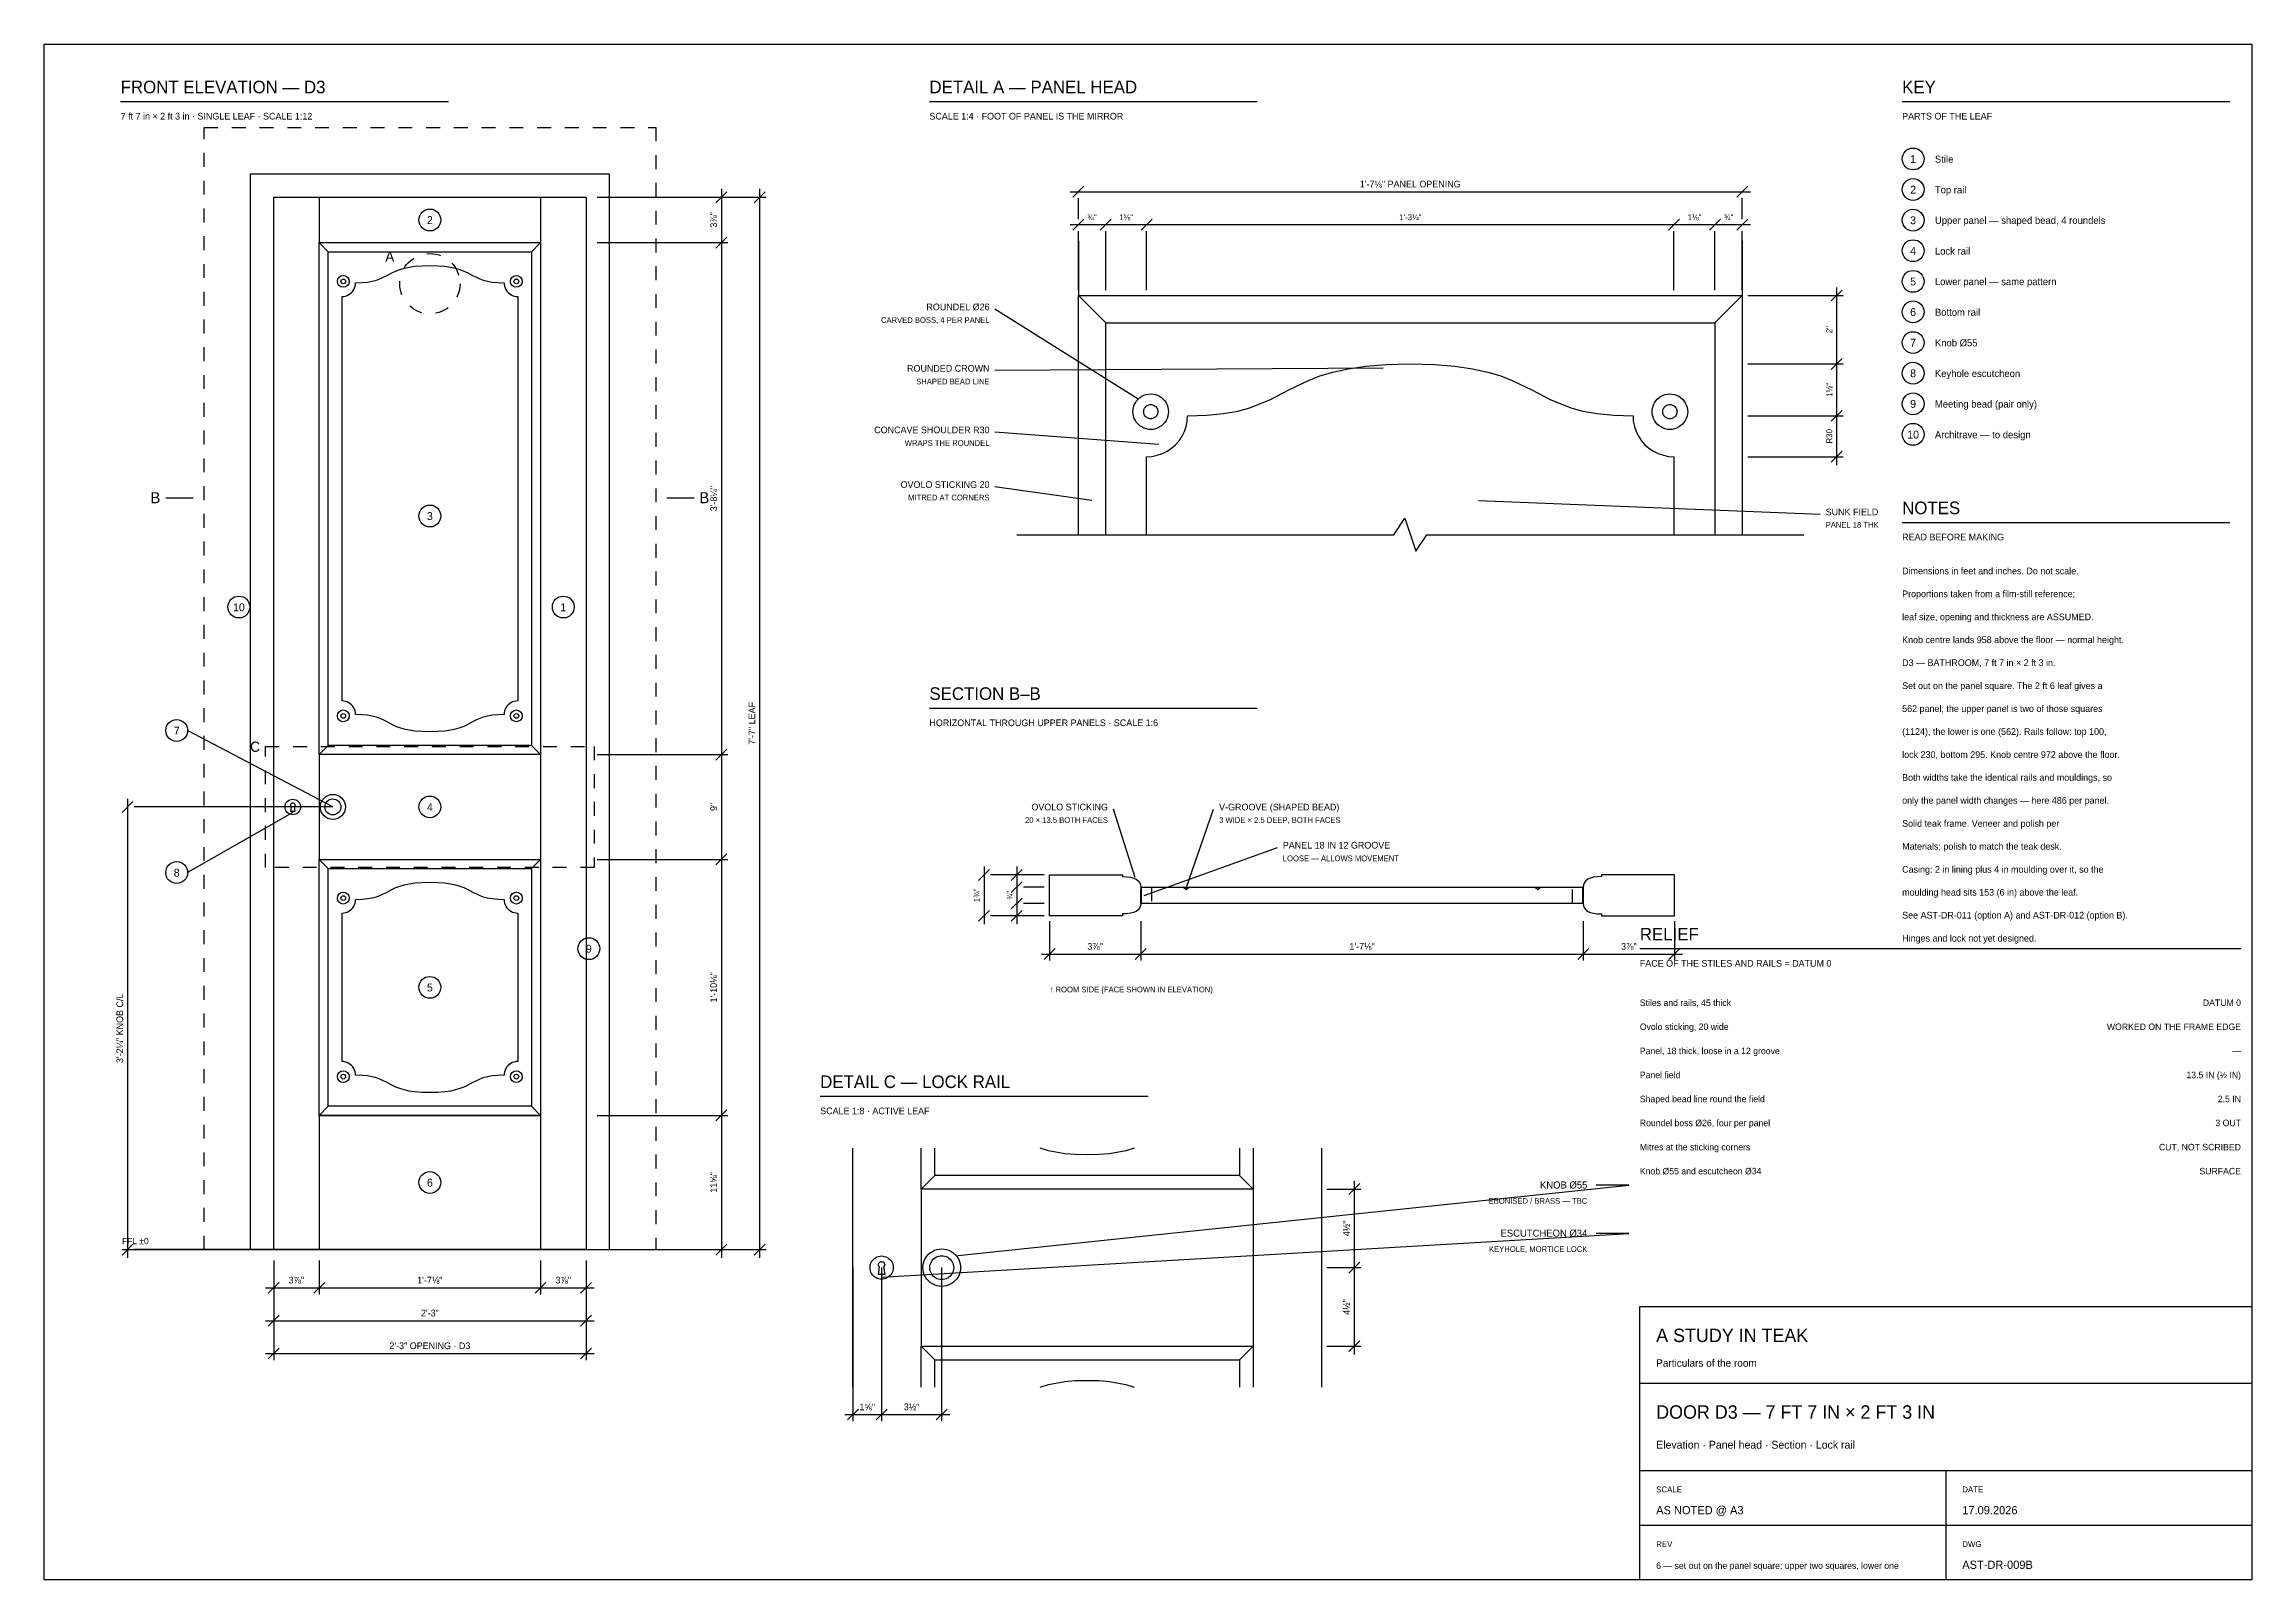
# Model space of a CAD drawing. Header units: inches. Extents: x 0.3 to 16.2, y 0.3 to 11.4.
import ezdxf
from ezdxf.enums import TextEntityAlignment as Align

# ---------------------------------------------------------------- set-up
doc = ezdxf.new("R2010")
doc.units = ezdxf.units.IN
doc.header["$LTSCALE"] = 0.009843
doc.header["$MEASUREMENT"] = 0
doc.linetypes.add('DASHED', pattern=[0.6, 0.5, -0.1])
for name, color, linetype in [('DIMENSIONS', 1, 'Continuous'), ('GEOMETRY', 7, 'Continuous'), ('TEXT', 7, 'Continuous')]:
    doc.layers.add(name, color=color, linetype=linetype)

msp = doc.modelspace()

# ---------------------------------------------------------------- linework, layer by layer
at = {"layer": 'DIMENSIONS'}
for p, q in [((7.726, 10.276), (7.805, 10.354)), ((12.51, 10.276), (12.589, 10.354)), ((4.298, 10.276), (5.241, 10.276)), ((4.298, 10.276), (5.517, 10.276)), ((5.154, 10.236), (5.233, 10.315)), ((5.194, 10.335), (5.194, 2.635)), ((5.43, 10.236), (5.509, 10.315)), ((5.469, 10.335), (5.469, 2.635)), ((7.707, 10.315), (12.608, 10.315)), ((7.766, 10.118), (7.766, 10.268)), ((12.549, 10.118), (12.549, 10.268)), ((7.707, 10.079), (12.608, 10.079)), ((7.726, 10.039), (7.805, 10.118)), ((7.766, 9.606), (7.766, 10.031)), ((7.923, 10.039), (8.002, 10.118)), ((7.963, 9.606), (7.963, 10.031)), ((8.219, 10.039), (8.297, 10.118)), ((8.258, 9.606), (8.258, 10.031)), ((12.018, 10.039), (12.096, 10.118)), ((12.057, 9.606), (12.057, 10.031)), ((12.313, 10.039), (12.392, 10.118)), ((12.352, 9.606), (12.352, 10.031)), ((12.51, 10.039), (12.589, 10.118)), ((12.549, 9.606), (12.549, 10.031)), ((4.298, 9.948), (5.241, 9.948)), ((5.154, 9.908), (5.233, 9.987)), ((12.589, 9.567), (13.276, 9.567)), ((13.189, 9.528), (13.268, 9.606)), ((13.228, 9.626), (13.228, 8.346)), ((12.589, 9.075), (13.276, 9.075)), ((13.189, 9.035), (13.268, 9.114)), ((12.589, 8.701), (13.276, 8.701)), ((13.189, 8.661), (13.268, 8.74)), ((13.189, 8.366), (13.268, 8.445)), ((12.589, 8.406), (13.276, 8.406)), ((4.298, 6.26), (5.241, 6.26)), ((5.154, 6.22), (5.233, 6.299)), ((0.876, 5.843), (0.955, 5.922)), ((0.915, 5.942), (0.915, 2.635)), ((2.395, 5.883), (0.963, 5.883)), ((4.298, 5.505), (5.241, 5.505)), ((5.154, 5.466), (5.233, 5.544)), ((7.047, 5.354), (7.126, 5.433)), ((7.087, 5.453), (7.087, 5.039)), ((7.283, 5.354), (7.362, 5.433)), ((7.323, 5.453), (7.323, 5.039)), ((7.52, 5.394), (7.134, 5.394)), ((7.283, 5.266), (7.362, 5.344)), ((7.52, 5.394), (7.37, 5.394)), ((7.52, 5.305), (7.37, 5.305)), ((7.047, 5.059), (7.126, 5.138)), ((7.52, 5.098), (7.134, 5.098)), ((7.283, 5.148), (7.362, 5.226)), ((7.283, 5.059), (7.362, 5.138)), ((7.52, 5.187), (7.37, 5.187)), ((7.52, 5.098), (7.37, 5.098)), ((7.559, 5.059), (7.559, 4.776)), ((8.215, 5.059), (8.215, 4.776)), ((11.404, 5.059), (11.404, 4.776)), ((12.06, 5.059), (12.06, 4.776)), ((7.5, 4.823), (12.119, 4.823)), ((7.52, 4.783), (7.598, 4.862)), ((8.176, 4.783), (8.255, 4.862)), ((11.365, 4.783), (11.444, 4.862)), ((12.021, 4.783), (12.1, 4.862)), ((4.298, 3.661), (5.241, 3.661)), ((5.154, 3.622), (5.233, 3.701)), ((9.754, 3.189), (9.754, 1.939)), ((9.557, 3.13), (9.801, 3.13)), ((9.715, 3.091), (9.793, 3.169)), ((0.876, 2.654), (0.955, 2.733)), ((5.154, 2.654), (5.233, 2.733)), ((5.43, 2.654), (5.509, 2.733)), ((2.395, 2.694), (0.963, 2.694)), ((1.969, 2.615), (1.969, 2.371)), ((1.969, 2.615), (1.969, 2.135)), ((1.969, 2.615), (1.969, 1.898)), ((2.296, 2.615), (2.296, 2.371)), ((3.891, 2.615), (3.891, 2.371)), ((4.219, 2.615), (4.219, 2.371)), ((4.219, 2.615), (4.219, 2.135)), ((4.219, 2.615), (4.219, 1.898)), ((4.298, 2.694), (5.241, 2.694)), ((4.298, 2.694), (5.517, 2.694)), ((6.142, 2.564), (6.142, 1.459)), ((6.348, 2.564), (6.348, 1.459)), ((6.781, 2.564), (6.781, 1.459)), ((9.557, 2.564), (9.801, 2.564)), ((9.715, 2.524), (9.793, 2.603)), ((1.909, 2.418), (4.278, 2.418)), ((1.929, 2.379), (2.008, 2.457)), ((2.257, 2.379), (2.336, 2.457)), ((3.852, 2.379), (3.93, 2.457)), ((4.18, 2.379), (4.259, 2.457)), ((1.909, 2.182), (4.278, 2.182)), ((1.929, 2.143), (2.008, 2.221)), ((4.18, 2.143), (4.259, 2.221)), ((1.909, 1.946), (4.278, 1.946)), ((1.929, 1.906), (2.008, 1.985)), ((4.18, 1.906), (4.259, 1.985)), ((9.557, 1.998), (9.801, 1.998)), ((9.715, 1.959), (9.793, 2.037)), ((6.083, 1.506), (6.841, 1.506)), ((6.102, 1.467), (6.181, 1.545)), ((6.309, 1.467), (6.388, 1.545)), ((6.742, 1.467), (6.821, 1.545))]:
    msp.add_line(p, q, dxfattribs=at)
at = {"layer": 'GEOMETRY'}
for p, q in [((0.866, 10.965), (3.228, 10.965)), ((6.693, 10.965), (9.055, 10.965)), ((13.701, 10.965), (16.063, 10.965)), ((2.297, 10.276), (2.297, 9.948)), ((3.891, 10.276), (3.891, 9.948)), ((2.297, 9.948), (3.891, 9.948)), ((2.297, 9.948), (2.362, 9.882)), ((3.891, 9.948), (3.825, 9.882)), ((8.198, 8.82), (7.165, 9.469)), ((9.961, 9.045), (7.165, 9.026)), ((8.346, 8.494), (7.165, 8.583)), ((7.864, 8.091), (7.165, 8.189)), ((1.191, 8.11), (1.388, 8.11)), ((4.8, 8.11), (4.997, 8.11)), ((10.65, 8.091), (13.11, 7.992)), ((13.701, 7.933), (16.063, 7.933)), ((6.693, 6.594), (9.055, 6.594)), ((2.395, 5.883), (1.348, 6.434)), ((2.297, 6.26), (2.362, 6.325)), ((2.297, 6.26), (2.297, 5.505)), ((3.891, 6.26), (3.825, 6.325)), ((3.891, 6.26), (3.891, 5.505)), ((2.106, 5.843), (1.348, 5.41)), ((8.176, 5.374), (8.019, 5.866)), ((8.543, 5.298), (8.74, 5.866)), ((8.241, 5.246), (9.2, 5.591)), ((2.297, 5.505), (2.362, 5.44)), ((3.891, 5.505), (3.825, 5.44)), ((11.811, 4.862), (16.142, 4.862)), ((2.297, 3.661), (2.362, 3.727)), ((2.297, 3.661), (3.891, 3.661)), ((2.297, 3.661), (2.297, 2.694)), ((3.891, 3.661), (3.825, 3.727)), ((3.891, 3.661), (3.891, 2.694)), ((5.906, 3.799), (8.268, 3.799)), ((0.876, 2.694), (5.312, 2.694)), ((11.811, 1.732), (16.22, 1.732)), ((11.811, 1.102), (16.22, 1.102)), ((14.016, 1.102), (14.016, 0.315)), ((11.811, 0.709), (16.22, 0.709))]:
    msp.add_line(p, q, dxfattribs=at)
for points in [[(0.315, 11.378), (16.22, 11.378), (16.22, 0.315), (0.315, 0.315), (0.315, 11.378)], [(1.801, 2.694), (1.801, 10.443), (4.386, 10.443), (4.386, 2.694)], [(1.969, 10.276), (4.219, 10.276), (4.219, 2.694), (1.969, 2.694), (1.969, 10.276)], [(2.297, 9.948), (3.891, 9.948), (3.891, 6.26), (2.297, 6.26), (2.297, 9.948)], [(2.362, 9.882), (3.825, 9.882), (3.825, 6.325), (2.362, 6.325), (2.362, 9.882)], [(7.766, 9.961), (7.766, 9.567)], [(12.549, 9.961), (12.549, 9.567)], [(2.461, 6.647), (2.461, 9.56)], [(3.727, 9.56), (3.727, 6.647)], [(7.766, 9.567), (12.549, 9.567), (12.549, 7.844)], [(7.766, 7.844), (7.766, 9.567)], [(7.766, 9.567), (7.963, 9.37)], [(12.549, 9.567), (12.352, 9.37)], [(7.963, 9.37), (12.352, 9.37), (12.352, 7.844)], [(7.963, 7.844), (7.963, 9.37)], [(8.258, 7.844), (8.258, 8.406), (8.296, 8.408), (8.334, 8.416), (8.371, 8.428), (8.406, 8.445), (8.438, 8.467), (8.467, 8.492), (8.492, 8.521), (8.514, 8.553), (8.531, 8.588), (8.543, 8.624), (8.551, 8.662), (8.553, 8.701), (8.692, 8.705), (8.812, 8.717), (8.914, 8.735), (9.002, 8.759), (9.151, 8.819), (9.283, 8.888), (9.424, 8.956), (9.506, 8.988), (9.6, 9.016), (9.709, 9.04), (9.836, 9.059), (9.984, 9.071), (10.157, 9.075), (10.331, 9.071), (10.479, 9.059), (10.606, 9.04), (10.715, 9.016), (10.809, 8.988), (10.891, 8.956), (11.032, 8.888), (11.164, 8.819), (11.313, 8.759), (11.401, 8.735), (11.503, 8.717), (11.623, 8.705), (11.762, 8.701), (11.764, 8.662), (11.772, 8.624), (11.784, 8.588), (11.801, 8.553), (11.823, 8.521), (11.848, 8.492), (11.877, 8.467), (11.909, 8.445), (11.944, 8.428), (11.981, 8.416), (12.018, 8.408), (12.057, 8.406), (12.057, 7.844)], [(8.415, 8.73), (8.414, 8.714), (8.411, 8.697), (8.406, 8.681), (8.398, 8.666), (8.389, 8.652), (8.378, 8.64), (8.365, 8.629), (8.351, 8.62), (8.336, 8.612), (8.321, 8.607), (8.304, 8.603), (8.287, 8.602), (8.271, 8.603), (8.254, 8.607), (8.238, 8.612), (8.223, 8.62), (8.209, 8.629), (8.197, 8.64), (8.186, 8.652), (8.177, 8.666), (8.169, 8.681), (8.164, 8.697), (8.161, 8.714), (8.159, 8.73), (8.161, 8.747), (8.164, 8.763), (8.169, 8.779), (8.177, 8.794), (8.186, 8.808), (8.197, 8.821), (8.209, 8.832), (8.223, 8.841), (8.238, 8.849), (8.254, 8.854), (8.271, 8.857), (8.287, 8.858), (8.304, 8.857), (8.321, 8.854), (8.336, 8.849), (8.351, 8.841), (8.365, 8.832), (8.378, 8.821), (8.389, 8.808), (8.398, 8.794), (8.406, 8.779), (8.411, 8.763), (8.414, 8.747), (8.415, 8.73)], [(8.339, 8.73), (8.338, 8.724), (8.337, 8.717), (8.335, 8.711), (8.332, 8.705), (8.328, 8.699), (8.324, 8.694), (8.319, 8.69), (8.313, 8.686), (8.307, 8.683), (8.301, 8.681), (8.294, 8.68), (8.287, 8.679), (8.281, 8.68), (8.274, 8.681), (8.268, 8.683), (8.262, 8.686), (8.256, 8.69), (8.251, 8.694), (8.247, 8.699), (8.243, 8.705), (8.24, 8.711), (8.238, 8.717), (8.237, 8.724), (8.236, 8.73), (8.237, 8.737), (8.238, 8.744), (8.24, 8.75), (8.243, 8.756), (8.247, 8.761), (8.251, 8.767), (8.256, 8.771), (8.262, 8.775), (8.268, 8.778), (8.274, 8.78), (8.281, 8.781), (8.287, 8.781), (8.294, 8.781), (8.301, 8.78), (8.307, 8.778), (8.313, 8.775), (8.319, 8.771), (8.324, 8.767), (8.328, 8.761), (8.332, 8.756), (8.335, 8.75), (8.337, 8.744), (8.338, 8.737), (8.339, 8.73)], [(12.156, 8.73), (12.154, 8.714), (12.151, 8.697), (12.146, 8.681), (12.138, 8.666), (12.129, 8.652), (12.118, 8.64), (12.105, 8.629), (12.092, 8.62), (12.076, 8.612), (12.061, 8.607), (12.044, 8.603), (12.028, 8.602), (12.011, 8.603), (11.994, 8.607), (11.979, 8.612), (11.964, 8.62), (11.95, 8.629), (11.937, 8.64), (11.926, 8.652), (11.917, 8.666), (11.909, 8.681), (11.904, 8.697), (11.901, 8.714), (11.9, 8.73), (11.901, 8.747), (11.904, 8.763), (11.909, 8.779), (11.917, 8.794), (11.926, 8.808), (11.937, 8.821), (11.95, 8.832), (11.964, 8.841), (11.979, 8.849), (11.994, 8.854), (12.011, 8.857), (12.028, 8.858), (12.044, 8.857), (12.061, 8.854), (12.076, 8.849), (12.092, 8.841), (12.105, 8.832), (12.118, 8.821), (12.129, 8.808), (12.138, 8.794), (12.146, 8.779), (12.151, 8.763), (12.154, 8.747), (12.156, 8.73)], [(12.079, 8.73), (12.078, 8.724), (12.077, 8.717), (12.075, 8.711), (12.072, 8.705), (12.068, 8.699), (12.064, 8.694), (12.059, 8.69), (12.053, 8.686), (12.047, 8.683), (12.041, 8.681), (12.034, 8.68), (12.028, 8.679), (12.021, 8.68), (12.014, 8.681), (12.008, 8.683), (12.002, 8.686), (11.996, 8.69), (11.991, 8.694), (11.987, 8.699), (11.983, 8.705), (11.98, 8.711), (11.978, 8.717), (11.977, 8.724), (11.976, 8.73), (11.977, 8.737), (11.978, 8.744), (11.98, 8.75), (11.983, 8.756), (11.987, 8.761), (11.991, 8.767), (11.996, 8.771), (12.002, 8.775), (12.008, 8.778), (12.014, 8.78), (12.021, 8.781), (12.028, 8.781), (12.034, 8.781), (12.041, 8.78), (12.047, 8.778), (12.053, 8.775), (12.059, 8.771), (12.064, 8.767), (12.068, 8.761), (12.072, 8.756), (12.075, 8.75), (12.077, 8.744), (12.078, 8.737), (12.079, 8.73)], [(7.323, 7.844), (10.039, 7.844), (10.118, 7.963), (10.197, 7.726), (10.276, 7.844), (12.992, 7.844)], [(2.116, 5.886), (2.121, 5.85), (2.092, 5.85), (2.096, 5.886)], [(2.297, 5.505), (3.891, 5.505), (3.891, 3.661), (2.297, 3.661), (2.297, 5.505)], [(2.362, 5.44), (3.825, 5.44), (3.825, 3.727), (2.362, 3.727), (2.362, 5.44)], [(7.559, 5.394), (8.084, 5.394), (8.084, 5.381)], [(8.084, 5.112), (8.084, 5.098), (7.559, 5.098), (7.559, 5.394)], [(8.215, 5.305), (8.215, 5.187)], [(8.222, 5.305), (11.398, 5.305), (11.398, 5.187), (8.222, 5.187), (8.222, 5.305)], [(8.524, 5.305), (8.543, 5.289), (8.563, 5.305)], [(11.056, 5.305), (11.076, 5.289), (11.096, 5.305)], [(11.404, 5.305), (11.404, 5.187)], [(12.06, 5.394), (11.535, 5.394), (11.535, 5.381)], [(11.535, 5.112), (11.535, 5.098), (12.06, 5.098), (12.06, 5.394)], [(2.461, 4.049), (2.461, 5.118)], [(3.727, 5.118), (3.727, 4.049)], [(6.142, 1.703), (6.142, 3.425)], [(9.026, 3.425), (9.026, 3.13), (6.634, 3.13), (6.634, 3.425)], [(8.927, 3.425), (8.927, 3.228), (6.732, 3.228), (6.732, 3.425)], [(8.167, 3.425), (8.108, 3.405), (7.991, 3.384), (7.916, 3.378), (7.83, 3.376), (7.743, 3.378), (7.669, 3.384), (7.551, 3.405), (7.492, 3.425)], [(9.518, 3.425), (9.518, 1.703)], [(6.634, 3.13), (6.732, 3.228)], [(9.026, 3.13), (8.927, 3.228)], [(6.634, 3.13), (6.634, 1.998)], [(6.897, 2.652), (11.732, 3.157), (11.496, 3.157)], [(9.026, 3.13), (9.026, 1.998)], [(6.348, 2.495), (11.732, 2.811), (11.496, 2.811)], [(6.432, 2.564), (6.431, 2.553), (6.429, 2.542), (6.426, 2.532), (6.421, 2.522), (6.415, 2.513), (6.408, 2.505), (6.399, 2.498), (6.39, 2.492), (6.38, 2.487), (6.37, 2.483), (6.359, 2.481), (6.348, 2.48), (6.337, 2.481), (6.327, 2.483), (6.316, 2.487), (6.307, 2.492), (6.297, 2.498), (6.289, 2.505), (6.282, 2.513), (6.276, 2.522), (6.271, 2.532), (6.268, 2.542), (6.265, 2.553), (6.265, 2.564), (6.265, 2.575), (6.268, 2.586), (6.271, 2.596), (6.276, 2.606), (6.282, 2.615), (6.289, 2.623), (6.297, 2.63), (6.307, 2.636), (6.316, 2.641), (6.327, 2.645), (6.337, 2.647), (6.348, 2.648), (6.359, 2.647), (6.37, 2.645), (6.38, 2.641), (6.39, 2.636), (6.399, 2.63), (6.408, 2.623), (6.415, 2.615), (6.421, 2.606), (6.426, 2.596), (6.429, 2.586), (6.431, 2.575), (6.432, 2.564)], [(6.334, 2.569), (6.332, 2.571), (6.33, 2.573), (6.329, 2.575), (6.328, 2.578), (6.327, 2.58), (6.326, 2.583), (6.326, 2.585), (6.326, 2.588), (6.327, 2.591), (6.328, 2.593), (6.329, 2.596), (6.33, 2.598), (6.332, 2.6), (6.334, 2.602), (6.336, 2.604), (6.338, 2.605), (6.341, 2.606), (6.343, 2.607), (6.346, 2.607), (6.348, 2.608), (6.351, 2.607), (6.354, 2.607), (6.356, 2.606), (6.359, 2.605), (6.361, 2.604), (6.363, 2.602), (6.365, 2.6), (6.367, 2.598), (6.368, 2.596), (6.369, 2.593), (6.37, 2.591), (6.37, 2.588), (6.371, 2.585), (6.37, 2.583), (6.37, 2.58), (6.369, 2.578), (6.368, 2.575), (6.367, 2.573), (6.365, 2.571), (6.363, 2.569), (6.371, 2.515), (6.326, 2.515), (6.334, 2.569)], [(6.917, 2.564), (6.916, 2.546), (6.912, 2.529), (6.907, 2.512), (6.899, 2.496), (6.889, 2.482), (6.877, 2.468), (6.864, 2.457), (6.849, 2.447), (6.833, 2.439), (6.817, 2.433), (6.799, 2.43), (6.781, 2.429), (6.764, 2.43), (6.746, 2.433), (6.73, 2.439), (6.714, 2.447), (6.699, 2.457), (6.686, 2.468), (6.674, 2.482), (6.664, 2.496), (6.656, 2.512), (6.651, 2.529), (6.647, 2.546), (6.646, 2.564), (6.647, 2.582), (6.651, 2.599), (6.656, 2.616), (6.664, 2.632), (6.674, 2.646), (6.686, 2.66), (6.699, 2.671), (6.714, 2.681), (6.73, 2.689), (6.746, 2.695), (6.764, 2.698), (6.781, 2.699), (6.799, 2.698), (6.817, 2.695), (6.833, 2.689), (6.849, 2.681), (6.864, 2.671), (6.877, 2.66), (6.889, 2.646), (6.899, 2.632), (6.907, 2.616), (6.912, 2.599), (6.916, 2.582), (6.917, 2.564)], [(6.868, 2.564), (6.867, 2.553), (6.865, 2.542), (6.861, 2.531), (6.856, 2.521), (6.85, 2.512), (6.842, 2.503), (6.834, 2.496), (6.825, 2.489), (6.814, 2.484), (6.804, 2.481), (6.793, 2.479), (6.781, 2.478), (6.77, 2.479), (6.759, 2.481), (6.749, 2.484), (6.738, 2.489), (6.729, 2.496), (6.721, 2.503), (6.713, 2.512), (6.707, 2.521), (6.702, 2.531), (6.698, 2.542), (6.696, 2.553), (6.695, 2.564), (6.696, 2.575), (6.698, 2.586), (6.702, 2.597), (6.707, 2.607), (6.713, 2.616), (6.721, 2.625), (6.729, 2.632), (6.738, 2.639), (6.749, 2.644), (6.759, 2.647), (6.77, 2.649), (6.781, 2.65), (6.793, 2.649), (6.804, 2.647), (6.814, 2.644), (6.825, 2.639), (6.834, 2.632), (6.842, 2.625), (6.85, 2.616), (6.856, 2.607), (6.861, 2.597), (6.865, 2.586), (6.867, 2.575), (6.868, 2.564)], [(11.811, 2.283), (16.22, 2.283), (16.22, 0.315), (11.811, 0.315), (11.811, 2.283)], [(6.634, 1.998), (9.026, 1.998), (9.026, 1.703)], [(6.634, 1.703), (6.634, 1.998)], [(6.634, 1.998), (6.732, 1.9)], [(9.026, 1.998), (8.927, 1.9)], [(6.732, 1.9), (8.927, 1.9), (8.927, 1.703)], [(6.732, 1.703), (6.732, 1.9)], [(7.492, 1.703), (7.551, 1.723), (7.669, 1.744), (7.743, 1.75), (7.83, 1.752), (7.916, 1.75), (7.991, 1.744), (8.108, 1.723), (8.167, 1.703)]]:
    msp.add_lwpolyline(points, dxfattribs=at)
at = {"layer": 'GEOMETRY', "linetype": 'DASHED'}
for points in [[(1.467, 2.694), (1.467, 10.778), (4.721, 10.778), (4.721, 2.694)], [(1.909, 6.319), (4.278, 6.319), (4.278, 5.446), (1.909, 5.446), (1.909, 6.319)], [(8.215, 5.305), (8.294, 5.305), (8.294, 5.187), (8.215, 5.187), (8.215, 5.305)], [(11.325, 5.305), (11.404, 5.305), (11.404, 5.187), (11.325, 5.187), (11.325, 5.305)]]:
    msp.add_lwpolyline(points, dxfattribs=at)
at = {"layer": 'GEOMETRY'}
for centre, radius in [((13.78, 10.551), 0.0787), ((13.78, 10.331), 0.0787), ((3.094, 10.111), 0.0787), ((13.78, 10.11), 0.0787), ((13.78, 9.89), 0.0787), ((2.47, 9.669), 0.0427), ((3.717, 9.669), 0.0427), ((13.78, 9.669), 0.0787), ((2.47, 9.669), 0.0171), ((3.717, 9.669), 0.0171), ((13.78, 9.449), 0.0787), ((13.78, 9.228), 0.0787), ((13.78, 9.008), 0.0787), ((13.78, 8.787), 0.0787), ((13.78, 8.567), 0.0787), ((3.094, 7.979), 0.0787), ((1.718, 7.323), 0.0787), ((4.055, 7.323), 0.0787), ((2.47, 6.539), 0.0427), ((2.47, 6.539), 0.0171), ((3.717, 6.539), 0.0427), ((3.717, 6.539), 0.0171), ((1.27, 6.434), 0.0787), ((2.106, 5.883), 0.0558), ((2.395, 5.883), 0.0902), ((2.395, 5.883), 0.0574), ((3.094, 5.883), 0.0787), ((1.27, 5.41), 0.0787), ((2.47, 5.226), 0.0427), ((3.717, 5.226), 0.0427), ((2.47, 5.226), 0.0171), ((3.717, 5.226), 0.0171), ((4.239, 4.862), 0.0787), ((3.094, 4.583), 0.0787), ((2.47, 3.94), 0.0427), ((3.717, 3.94), 0.0427), ((2.47, 3.94), 0.0171), ((3.717, 3.94), 0.0171), ((3.094, 3.178), 0.0787)]:
    msp.add_circle(centre, radius, dxfattribs=at)
at = {"layer": 'GEOMETRY', "linetype": 'DASHED'}
msp.add_circle((3.094, 9.652), 0.217, dxfattribs=at)
at = {"layer": 'GEOMETRY'}
for points, knots in [([(2.559, 9.659), (2.826, 9.659), (2.762, 9.783), (3.094, 9.783), (3.425, 9.783), (3.361, 9.659), (3.629, 9.659)], [0, 0, 0, 0, 1, 1, 1, 2, 2, 2, 2]), ([(2.461, 9.56), (2.478, 9.56), (2.495, 9.565), (2.51, 9.574), (2.525, 9.582), (2.537, 9.595), (2.546, 9.61), (2.555, 9.625), (2.559, 9.642), (2.559, 9.659)], [0, 0, 0, 0, 1, 1, 1, 2, 2, 2, 3, 3, 3, 3]), ([(3.629, 9.659), (3.629, 9.642), (3.633, 9.625), (3.642, 9.61), (3.65, 9.595), (3.663, 9.582), (3.678, 9.574), (3.693, 9.565), (3.71, 9.56), (3.727, 9.56)], [0, 0, 0, 0, 1, 1, 1, 2, 2, 2, 3, 3, 3, 3]), ([(2.559, 6.549), (2.559, 6.566), (2.555, 6.583), (2.546, 6.598), (2.537, 6.613), (2.525, 6.625), (2.51, 6.634), (2.495, 6.642), (2.478, 6.647), (2.461, 6.647)], [0, 0, 0, 0, 1, 1, 1, 2, 2, 2, 3, 3, 3, 3]), ([(3.629, 6.549), (3.361, 6.549), (3.425, 6.424), (3.094, 6.424), (2.762, 6.424), (2.826, 6.549), (2.559, 6.549)], [0, 0, 0, 0, 1, 1, 1, 2, 2, 2, 2]), ([(3.727, 6.647), (3.71, 6.647), (3.693, 6.642), (3.678, 6.634), (3.663, 6.625), (3.65, 6.613), (3.642, 6.598), (3.633, 6.583), (3.629, 6.566), (3.629, 6.549)], [0, 0, 0, 0, 1, 1, 1, 2, 2, 2, 3, 3, 3, 3]), ([(2.096, 5.886), (2.095, 5.887), (2.093, 5.889), (2.092, 5.892), (2.092, 5.894), (2.091, 5.896), (2.092, 5.899), (2.092, 5.901), (2.093, 5.903), (2.094, 5.905), (2.096, 5.907), (2.097, 5.909), (2.099, 5.91), (2.102, 5.911), (2.104, 5.912), (2.106, 5.912), (2.109, 5.912), (2.111, 5.911), (2.113, 5.91), (2.115, 5.909), (2.117, 5.907), (2.118, 5.905), (2.12, 5.903), (2.121, 5.901), (2.121, 5.899), (2.121, 5.896), (2.121, 5.894), (2.12, 5.892), (2.119, 5.889), (2.118, 5.887), (2.116, 5.886)], [0, 0, 0, 0, 1, 1, 1, 2, 2, 2, 3, 3, 3, 4, 4, 4, 5, 5, 5, 6, 6, 6, 7, 7, 7, 8, 8, 8, 9, 9, 9, 10, 10, 10, 10]), ([(2.559, 5.217), (2.826, 5.217), (2.762, 5.341), (3.094, 5.341), (3.425, 5.341), (3.361, 5.217), (3.629, 5.217)], [0, 0, 0, 0, 1, 1, 1, 2, 2, 2, 2]), ([(2.461, 5.118), (2.478, 5.118), (2.495, 5.123), (2.51, 5.131), (2.525, 5.14), (2.537, 5.152), (2.546, 5.167), (2.555, 5.182), (2.559, 5.199), (2.559, 5.217)], [0, 0, 0, 0, 1, 1, 1, 2, 2, 2, 3, 3, 3, 3]), ([(3.629, 5.217), (3.629, 5.199), (3.633, 5.182), (3.642, 5.167), (3.65, 5.152), (3.663, 5.14), (3.678, 5.131), (3.693, 5.123), (3.71, 5.118), (3.727, 5.118)], [0, 0, 0, 0, 1, 1, 1, 2, 2, 2, 3, 3, 3, 3]), ([(2.559, 3.95), (2.559, 3.967), (2.555, 3.984), (2.546, 3.999), (2.537, 4.014), (2.525, 4.027), (2.51, 4.035), (2.495, 4.044), (2.478, 4.049), (2.461, 4.049)], [0, 0, 0, 0, 1, 1, 1, 2, 2, 2, 3, 3, 3, 3]), ([(3.727, 4.049), (3.71, 4.049), (3.693, 4.044), (3.678, 4.035), (3.663, 4.027), (3.65, 4.014), (3.642, 3.999), (3.633, 3.984), (3.629, 3.967), (3.629, 3.95)], [0, 0, 0, 0, 1, 1, 1, 2, 2, 2, 3, 3, 3, 3]), ([(3.629, 3.95), (3.361, 3.95), (3.425, 3.825), (3.094, 3.825), (2.762, 3.825), (2.826, 3.95), (2.559, 3.95)], [0, 0, 0, 0, 1, 1, 1, 2, 2, 2, 2])]:
    msp.add_open_spline(points, degree=3, knots=knots, dxfattribs=at)
for points in [[(8.084, 5.381), (8.171, 5.381), (8.215, 5.355), (8.215, 5.305)], [(11.535, 5.381), (11.448, 5.381), (11.404, 5.355), (11.404, 5.305)], [(8.215, 5.187), (8.215, 5.137), (8.171, 5.112), (8.084, 5.112)], [(11.404, 5.187), (11.404, 5.137), (11.448, 5.112), (11.535, 5.112)]]:
    msp.add_open_spline(points, degree=3, dxfattribs=at)

# ---------------------------------------------------------------- texts
at = {"layer": 'TEXT'}
for s, height, p in [('FRONT ELEVATION — D3', 0.09071, (0.866, 11.024)), ('DETAIL A — PANEL HEAD', 0.09071, (6.693, 11.024)), ('KEY', 0.0907, (13.701, 11.024)), ('7 ft 7 in × 2 ft 3 in · SINGLE LEAF · SCALE 1:12', 0.04819, (0.866, 10.835)), ('SCALE 1:4 · FOOT OF PANEL IS THE MIRROR', 0.04819, (6.693, 10.835)), ('PARTS OF THE LEAF', 0.04819, (13.701, 10.835)), ('Stile', 0.051, (13.937, 10.524)), ('Top rail', 0.051, (13.937, 10.303)), ('Upper panel — shaped bead, 4 roundels', 0.05102, (13.937, 10.083)), ('Lock rail', 0.051, (13.937, 9.862)), ('Lower panel — same pattern', 0.05102, (13.937, 9.642)), ('Bottom rail', 0.05102, (13.937, 9.421)), ('Knob Ø55', 0.051, (13.937, 9.201)), ('Keyhole escutcheon', 0.05102, (13.937, 8.98)), ('Meeting bead (pair only)', 0.05102, (13.937, 8.76)), ('Architrave — to design', 0.05102, (13.937, 8.539)), ('B', 0.0794, (5.036, 8.071)), ('SUNK FIELD', 0.0482, (13.15, 7.984)), ('NOTES', 0.0907, (13.701, 7.992)), ('PANEL 18 THK', 0.0411, (13.15, 7.894)), ('READ BEFORE MAKING', 0.04819, (13.701, 7.803)), ('Dimensions in feet and inches. Do not scale.', 0.04819, (13.701, 7.559)), ('Proportions taken from a film-still reference;', 0.04819, (13.701, 7.394)), ('leaf size, opening and thickness are ASSUMED.', 0.04819, (13.701, 7.228)), ('Knob centre lands 958 above the floor — normal height.', 0.04819, (13.701, 7.063)), ('D3 — BATHROOM, 7 ft 7 in × 2 ft 3 in.', 0.04819, (13.701, 6.898)), ('SECTION B–B', 0.09071, (6.693, 6.654)), ('Set out on the panel square. The 2 ft 6 leaf gives a', 0.04819, (13.701, 6.732)), ('562 panel; the upper panel is two of those squares', 0.04819, (13.701, 6.567)), ('HORIZONTAL THROUGH UPPER PANELS · SCALE 1:6', 0.04819, (6.693, 6.465)), ('(1124), the lower is one (562). Rails follow: top 100,', 0.04819, (13.701, 6.402)), ('lock 230, bottom 295. Knob centre 972 above the floor.', 0.04819, (13.701, 6.236)), ('Both widths take the identical rails and mouldings, so', 0.04819, (13.701, 6.071)), ('V-GROOVE (SHAPED BEAD)', 0.04819, (8.78, 5.858)), ('only the panel width changes — here 486 per panel.', 0.04819, (13.701, 5.906)), ('3 WIDE × 2.5 DEEP, BOTH FACES', 0.0411, (8.78, 5.768)), ('Solid teak frame. Veneer and polish per', 0.04819, (13.701, 5.74)), ('PANEL 18 IN 12 GROOVE', 0.04819, (9.239, 5.583)), ('Materials; polish to match the teak desk.', 0.04819, (13.701, 5.575)), ('LOOSE — ALLOWS MOVEMENT', 0.0411, (9.239, 5.492)), ('Casing: 2 in lining plus 4 in moulding over it, so the', 0.04819, (13.701, 5.409)), ('moulding head sits 153 (6 in) above the leaf.', 0.04819, (13.701, 5.244)), ('See AST-DR-011 (option A) and AST-DR-012 (option B).', 0.04819, (13.701, 5.079)), ('RELIEF', 0.0907, (11.811, 4.921)), ('Hinges and lock not yet designed.', 0.04819, (13.701, 4.913)), ('FACE OF THE STILES AND RAILS = DATUM 0', 0.04819, (11.811, 4.732)), ('↑ ROOM SIDE (FACE SHOWN IN ELEVATION)', 0.0411, (7.559, 4.547)), ('Stiles and rails, 45 thick', 0.04677, (11.811, 4.449)), ('Ovolo sticking, 20 wide', 0.04677, (11.811, 4.276)), ('Panel, 18 thick, loose in a 12 groove', 0.04677, (11.811, 4.102)), ('Panel field', 0.04677, (11.811, 3.929)), ('DETAIL C — LOCK RAIL', 0.09071, (5.906, 3.858)), ('SCALE 1:8 · ACTIVE LEAF', 0.04819, (5.906, 3.669)), ('Shaped bead line round the field', 0.04677, (11.811, 3.756)), ('Roundel boss Ø26, four per panel', 0.04677, (11.811, 3.583)), ('Mitres at the sticking corners', 0.04677, (11.811, 3.409)), ('Knob Ø55 and escutcheon Ø34', 0.04677, (11.811, 3.236)), ('FFL ±0', 0.0454, (0.876, 2.733)), ('A STUDY IN TEAK', 0.09638, (11.929, 2.028)), ('Particulars of the room', 0.05386, (11.929, 1.85)), ('DOOR D3 — 7 FT 7 IN × 2 FT 3 IN', 0.09638, (11.929, 1.476)), ('Elevation · Panel head · Section · Lock rail', 0.05669, (11.929, 1.26)), ('SCALE', 0.0425, (11.929, 0.945)), ('DATE', 0.0425, (14.134, 0.945)), ('AS NOTED @ A3', 0.05953, (11.929, 0.787)), ('17.09.2026', 0.0595, (14.134, 0.787)), ('REV', 0.0425, (11.929, 0.551)), ('DWG', 0.0425, (14.134, 0.551)), ('6 — set out on the panel square: upper two squares, lower one', 0.04684, (11.929, 0.394)), ('AST-DR-009B', 0.05953, (14.134, 0.394))]:
    msp.add_text(s, height=height, dxfattribs=at).set_placement(p)
for s, height, p in [('1', 0.0567, (13.78, 10.522)), ('1\'-7⅛" PANEL OPENING', 0.04819, (10.157, 10.346)), ('2', 0.0567, (13.78, 10.301)), ('2', 0.0567, (3.094, 10.082)), ('¾"', 0.0425, (7.864, 10.11)), ('1⅛"', 0.0425, (8.11, 10.11)), ('1\'-3¼"', 0.0425, (10.157, 10.11)), ('1⅛"', 0.0425, (12.205, 10.11)), ('¾"', 0.0425, (12.451, 10.11)), ('3', 0.0567, (13.78, 10.081)), ('4', 0.0567, (13.78, 9.86)), ('5', 0.0567, (13.78, 9.64)), ('6', 0.0567, (13.78, 9.419)), ('7', 0.0567, (13.78, 9.199)), ('8', 0.0567, (13.78, 8.978)), ('9', 0.0567, (13.78, 8.758)), ('10', 0.0567, (13.78, 8.537)), ('3', 0.0567, (3.094, 7.95)), ('10', 0.0567, (1.718, 7.293)), ('1', 0.0567, (4.055, 7.293)), ('7', 0.0567, (1.27, 6.404)), ('4', 0.0567, (3.094, 5.853)), ('8', 0.0567, (1.27, 5.381)), ('9', 0.0567, (4.239, 4.833)), ('3⅞"', 0.0482, (7.887, 4.854)), ('1\'-7⅛"', 0.0482, (9.81, 4.854)), ('3⅞"', 0.0482, (11.732, 4.854)), ('5', 0.0567, (3.094, 4.554)), ('6', 0.0567, (3.094, 3.148)), ('3⅞"', 0.0482, (2.132, 2.45)), ('1\'-7⅛"', 0.0482, (3.094, 2.45)), ('3⅞"', 0.0482, (4.055, 2.45)), ('2\'-3"', 0.0482, (3.094, 2.213)), ('2\'-3" OPENING · D3', 0.04819, (3.094, 1.977)), ('1⅝"', 0.0482, (6.245, 1.537)), ('3½"', 0.0482, (6.565, 1.537))]:
    msp.add_text(s, height=height, dxfattribs=at).set_placement(p, align=Align.CENTER)
for s, height, p in [('3⅞"', 0.0482, (5.162, 10.112)), ('2"', 0.0425, (13.197, 9.321)), ('1½"', 0.0425, (13.197, 8.888)), ('R30', 0.0425, (13.197, 8.553)), ('3\'-8¼"', 0.0482, (5.162, 8.104)), ('7\'-7" LEAF', 0.0482, (5.438, 6.485)), ('9"', 0.0482, (5.162, 5.883)), ('1¾"', 0.0425, (7.055, 5.246)), ('¾"', 0.0397, (7.291, 5.246)), ('1\'-10⅛"', 0.0482, (5.162, 4.583)), ('3\'-2¼" KNOB C/L', 0.04819, (0.884, 4.288)), ('11⅝"', 0.0482, (5.162, 3.178)), ('4½"', 0.0482, (9.722, 2.847)), ('4½"', 0.0482, (9.722, 2.281))]:
    msp.add_text(s, height=height, rotation=90, dxfattribs=at).set_placement(p, align=Align.CENTER)
for s, height, p in [('A', 0.0737, (2.838, 9.81)), ('CARVED BOSS, 4 PER PANEL', 0.0411, (7.126, 9.37)), ('ROUNDEL Ø26', 0.04819, (7.126, 9.461)), ('ROUNDED CROWN', 0.04819, (7.126, 9.018)), ('SHAPED BEAD LINE', 0.0411, (7.126, 8.927)), ('CONCAVE SHOULDER R30', 0.04819, (7.126, 8.575)), ('WRAPS THE ROUNDEL', 0.0411, (7.126, 8.484)), ('B', 0.0794, (1.152, 8.071)), ('OVOLO STICKING 20', 0.04819, (7.126, 8.181)), ('MITRED AT CORNERS', 0.0411, (7.126, 8.091)), ('C', 0.0737, (1.87, 6.28)), ('OVOLO STICKING', 0.04819, (7.979, 5.858)), ('20 × 13.5 BOTH FACES', 0.0411, (7.979, 5.768)), ('DATUM 0', 0.0468, (16.142, 4.449)), ('WORKED ON THE FRAME EDGE', 0.04677, (16.142, 4.276)), ('13.5 IN (½ IN)', 0.04677, (16.142, 3.929)), ('—', 0.0468, (16.142, 4.102)), ('2.5 IN', 0.0468, (16.142, 3.756)), ('3 OUT', 0.0468, (16.142, 3.583)), ('CUT, NOT SCRIBED', 0.04677, (16.142, 3.409)), ('KNOB Ø55', 0.051, (11.433, 3.134)), ('SURFACE', 0.0468, (16.142, 3.236)), ('EBONISED / BRASS — TBC', 0.0411, (11.433, 3.024)), ('KEYHOLE, MORTICE LOCK', 0.0411, (11.433, 2.677)), ('ESCUTCHEON Ø34', 0.05102, (11.433, 2.787))]:
    msp.add_text(s, height=height, dxfattribs=at).set_placement(p, align=Align.RIGHT)

doc.saveas('drawing.dxf')
